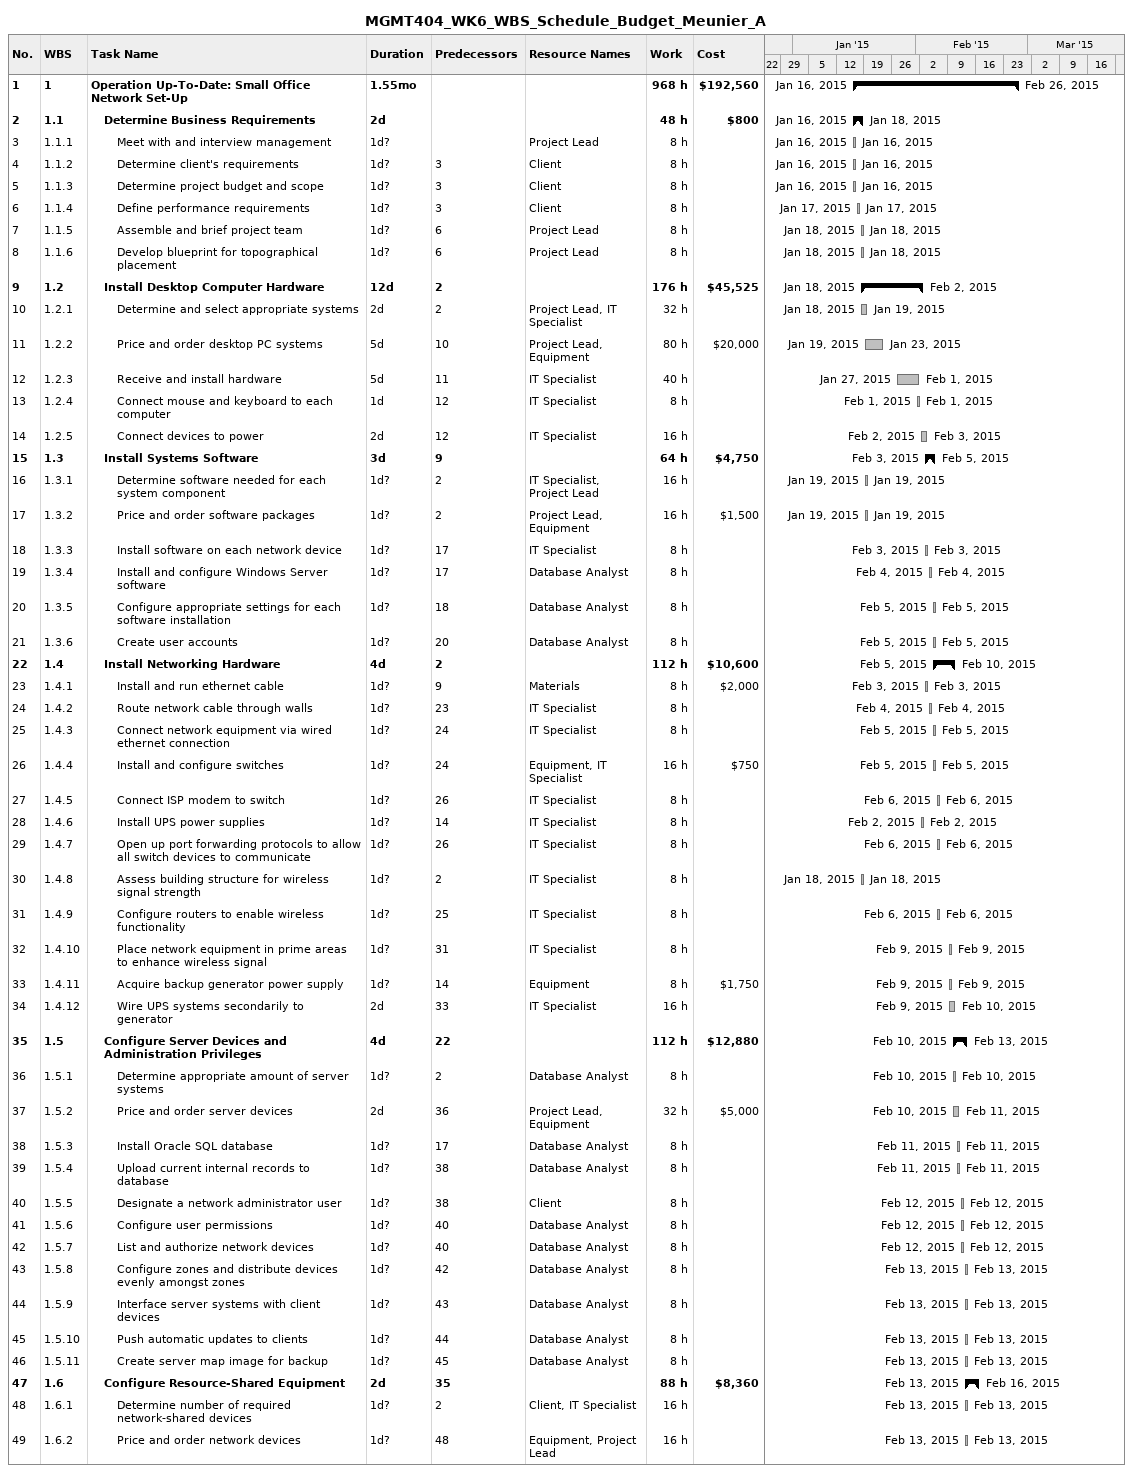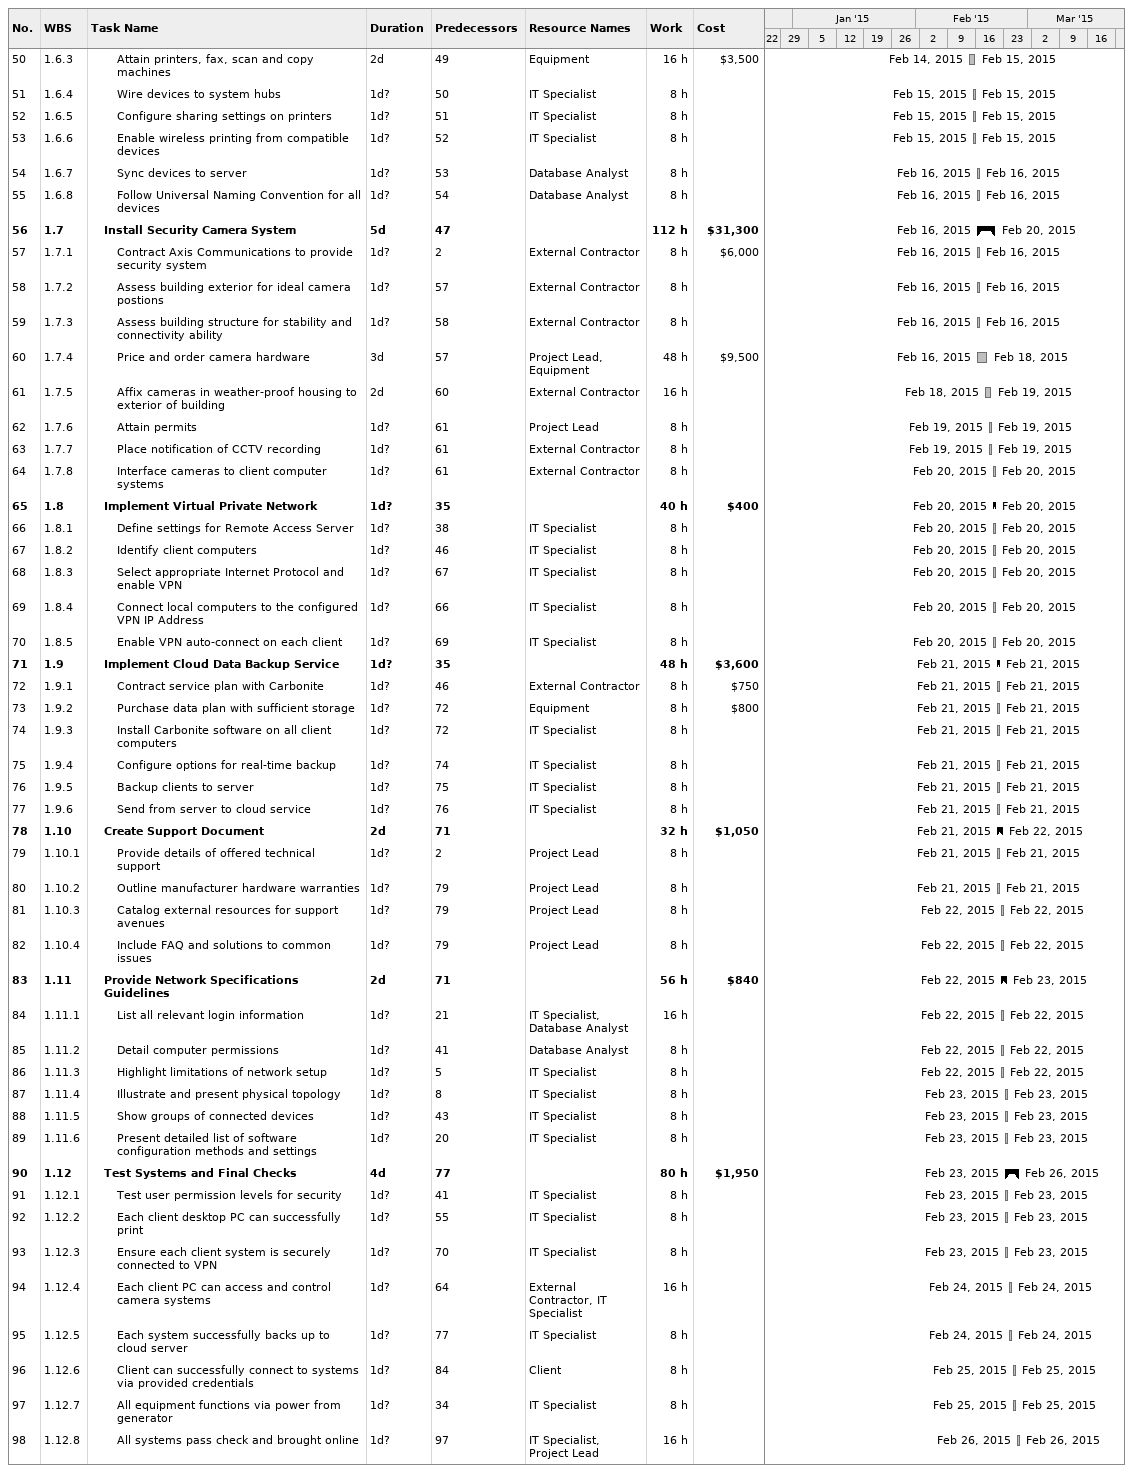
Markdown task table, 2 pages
MGMT404_WK6_WBS_Schedule_Budget_Meunier_A

| ID | WBS | Task | Duration | Start | Finish | Predecessors | Resources | Work (h) | Cost ($) |
|---|---|---|---|---|---|---|---|---|---|
| 1 | 1 | **Operation Up-To-Date: Small Office Network Set-Up** | 1.55mo | 2015-01-16 | 2015-02-26 |  |  | 968 | 192560 |
| 2 | 1.1 | **Determine Business Requirements** | 2d | 2015-01-16 | 2015-01-18 |  |  | 48 | 800 |
| 3 | 1.1.1 | Meet with and interview management | 1d? | 2015-01-16 | 2015-01-16 |  | Project Lead | 8 |  |
| 4 | 1.1.2 | Determine client's requirements | 1d? | 2015-01-16 | 2015-01-16 | 3 | Client | 8 |  |
| 5 | 1.1.3 | Determine project budget and scope | 1d? | 2015-01-16 | 2015-01-16 | 3 | Client | 8 |  |
| 6 | 1.1.4 | Define performance requirements | 1d? | 2015-01-17 | 2015-01-17 | 3 | Client | 8 |  |
| 7 | 1.1.5 | Assemble and brief project team | 1d? | 2015-01-18 | 2015-01-18 | 6 | Project Lead | 8 |  |
| 8 | 1.1.6 | Develop blueprint for topographical placement | 1d? | 2015-01-18 | 2015-01-18 | 6 | Project Lead | 8 |  |
| 9 | 1.2 | **Install Desktop Computer Hardware** | 12d | 2015-01-18 | 2015-02-02 | 2 |  | 176 | 45525 |
| 10 | 1.2.1 | Determine and select appropriate systems | 2d | 2015-01-18 | 2015-01-19 | 2 | Project Lead, IT Specialist | 32 |  |
| 11 | 1.2.2 | Price and order desktop PC systems | 5d | 2015-01-19 | 2015-01-23 | 10 | Project Lead, Equipment | 80 | 20000 |
| 12 | 1.2.3 | Receive and install hardware | 5d | 2015-01-27 | 2015-02-01 | 11 | IT Specialist | 40 |  |
| 13 | 1.2.4 | Connect mouse and keyboard to each computer | 1d | 2015-02-01 | 2015-02-01 | 12 | IT Specialist | 8 |  |
| 14 | 1.2.5 | Connect devices to power | 2d | 2015-02-02 | 2015-02-03 | 12 | IT Specialist | 16 |  |
| 15 | 1.3 | **Install Systems Software** | 3d | 2015-02-03 | 2015-02-05 | 9 |  | 64 | 4750 |
| 16 | 1.3.1 | Determine software needed for each system component | 1d? | 2015-01-19 | 2015-01-19 | 2 | IT Specialist, Project Lead | 16 |  |
| 17 | 1.3.2 | Price and order software packages | 1d? | 2015-01-19 | 2015-01-19 | 2 | Project Lead, Equipment | 16 | 1500 |
| 18 | 1.3.3 | Install software on each network device | 1d? | 2015-02-03 | 2015-02-03 | 17 | IT Specialist | 8 |  |
| 19 | 1.3.4 | Install and configure Windows Server software | 1d? | 2015-02-04 | 2015-02-04 | 17 | Database Analyst | 8 |  |
| 20 | 1.3.5 | Configure appropriate settings for each software installation | 1d? | 2015-02-05 | 2015-02-05 | 18 | Database Analyst | 8 |  |
| 21 | 1.3.6 | Create user accounts | 1d? | 2015-02-05 | 2015-02-05 | 20 | Database Analyst | 8 |  |
| 22 | 1.4 | **Install Networking Hardware** | 4d | 2015-02-05 | 2015-02-10 | 2 |  | 112 | 10600 |
| 23 | 1.4.1 | Install and run ethernet cable | 1d? | 2015-02-03 | 2015-02-03 | 9 | Materials | 8 | 2000 |
| 24 | 1.4.2 | Route network cable through walls | 1d? | 2015-02-04 | 2015-02-04 | 23 | IT Specialist | 8 |  |
| 25 | 1.4.3 | Connect network equipment via wired ethernet connection | 1d? | 2015-02-05 | 2015-02-05 | 24 | IT Specialist | 8 |  |
| 26 | 1.4.4 | Install and configure switches | 1d? | 2015-02-05 | 2015-02-05 | 24 | Equipment, IT Specialist | 16 | 750 |
| 27 | 1.4.5 | Connect ISP modem to switch | 1d? | 2015-02-06 | 2015-02-06 | 26 | IT Specialist | 8 |  |
| 28 | 1.4.6 | Install UPS power supplies | 1d? | 2015-02-02 | 2015-02-02 | 14 | IT Specialist | 8 |  |
| 29 | 1.4.7 | Open up port forwarding protocols to allow all switch devices to communicate | 1d? | 2015-02-06 | 2015-02-06 | 26 | IT Specialist | 8 |  |
| 30 | 1.4.8 | Assess building structure for wireless signal strength | 1d? | 2015-01-18 | 2015-01-18 | 2 | IT Specialist | 8 |  |
| 31 | 1.4.9 | Configure routers to enable wireless functionality | 1d? | 2015-02-06 | 2015-02-06 | 25 | IT Specialist | 8 |  |
| 32 | 1.4.10 | Place network equipment in prime areas to enhance wireless signal | 1d? | 2015-02-09 | 2015-02-09 | 31 | IT Specialist | 8 |  |
| 33 | 1.4.11 | Acquire backup generator power supply | 1d? | 2015-02-09 | 2015-02-09 | 14 | Equipment | 8 | 1750 |
| 34 | 1.4.12 | Wire UPS systems secondarily to generator | 2d | 2015-02-09 | 2015-02-10 | 33 | IT Specialist | 16 |  |
| 35 | 1.5 | **Configure Server Devices and Administration Privileges** | 4d | 2015-02-10 | 2015-02-13 | 22 |  | 112 | 12880 |
| 36 | 1.5.1 | Determine appropriate amount of server systems | 1d? | 2015-02-10 | 2015-02-10 | 2 | Database Analyst | 8 |  |
| 37 | 1.5.2 | Price and order server devices | 2d | 2015-02-10 | 2015-02-11 | 36 | Project Lead, Equipment | 32 | 5000 |
| 38 | 1.5.3 | Install Oracle SQL database | 1d? | 2015-02-11 | 2015-02-11 | 17 | Database Analyst | 8 |  |
| 39 | 1.5.4 | Upload current internal records to database | 1d? | 2015-02-11 | 2015-02-11 | 38 | Database Analyst | 8 |  |
| 40 | 1.5.5 | Designate a network administrator user | 1d? | 2015-02-12 | 2015-02-12 | 38 | Client | 8 |  |
| 41 | 1.5.6 | Configure user permissions | 1d? | 2015-02-12 | 2015-02-12 | 40 | Database Analyst | 8 |  |
| 42 | 1.5.7 | List and authorize network devices | 1d? | 2015-02-12 | 2015-02-12 | 40 | Database Analyst | 8 |  |
| 43 | 1.5.8 | Configure zones and distribute devices evenly amongst zones | 1d? | 2015-02-13 | 2015-02-13 | 42 | Database Analyst | 8 |  |
| 44 | 1.5.9 | Interface server systems with client devices | 1d? | 2015-02-13 | 2015-02-13 | 43 | Database Analyst | 8 |  |
| 45 | 1.5.10 | Push automatic updates to clients | 1d? | 2015-02-13 | 2015-02-13 | 44 | Database Analyst | 8 |  |
| 46 | 1.5.11 | Create server map image for backup | 1d? | 2015-02-13 | 2015-02-13 | 45 | Database Analyst | 8 |  |
| 47 | 1.6 | **Configure Resource-Shared Equipment** | 2d | 2015-02-13 | 2015-02-16 | 35 |  | 88 | 8360 |
| 48 | 1.6.1 | Determine number of required network-shared devices | 1d? | 2015-02-13 | 2015-02-13 | 2 | Client, IT Specialist | 16 |  |
| 49 | 1.6.2 | Price and order network devices | 1d? | 2015-02-13 | 2015-02-13 | 48 | Equipment, Project Lead | 16 |  |
| 50 | 1.6.3 | Attain printers, fax, scan and copy machines | 2d | 2015-02-14 | 2015-02-15 | 49 | Equipment | 16 | 3500 |
| 51 | 1.6.4 | Wire devices to system hubs | 1d? | 2015-02-15 | 2015-02-15 | 50 | IT Specialist | 8 |  |
| 52 | 1.6.5 | Configure sharing settings on printers | 1d? | 2015-02-15 | 2015-02-15 | 51 | IT Specialist | 8 |  |
| 53 | 1.6.6 | Enable wireless printing from compatible devices | 1d? | 2015-02-15 | 2015-02-15 | 52 | IT Specialist | 8 |  |
| 54 | 1.6.7 | Sync devices to server | 1d? | 2015-02-16 | 2015-02-16 | 53 | Database Analyst | 8 |  |
| 55 | 1.6.8 | Follow Universal Naming Convention for all devices | 1d? | 2015-02-16 | 2015-02-16 | 54 | Database Analyst | 8 |  |
| 56 | 1.7 | **Install Security Camera System** | 5d | 2015-02-16 | 2015-02-20 | 47 |  | 112 | 31300 |
| 57 | 1.7.1 | Contract Axis Communications to provide security system | 1d? | 2015-02-16 | 2015-02-16 | 2 | External Contractor | 8 | 6000 |
| 58 | 1.7.2 | Assess building exterior for ideal camera postions | 1d? | 2015-02-16 | 2015-02-16 | 57 | External Contractor | 8 |  |
| 59 | 1.7.3 | Assess building structure for stability and connectivity ability | 1d? | 2015-02-16 | 2015-02-16 | 58 | External Contractor | 8 |  |
| 60 | 1.7.4 | Price and order camera hardware | 3d | 2015-02-16 | 2015-02-18 | 57 | Project Lead, Equipment | 48 | 9500 |
| 61 | 1.7.5 | Affix cameras in weather-proof housing to exterior of building | 2d | 2015-02-18 | 2015-02-19 | 60 | External Contractor | 16 |  |
| 62 | 1.7.6 | Attain permits | 1d? | 2015-02-19 | 2015-02-19 | 61 | Project Lead | 8 |  |
| 63 | 1.7.7 | Place notification of CCTV recording | 1d? | 2015-02-19 | 2015-02-19 | 61 | External Contractor | 8 |  |
| 64 | 1.7.8 | Interface cameras to client computer systems | 1d? | 2015-02-20 | 2015-02-20 | 61 | External Contractor | 8 |  |
| 65 | 1.8 | **Implement Virtual Private Network** | 1d? | 2015-02-20 | 2015-02-20 | 35 |  | 40 | 400 |
| 66 | 1.8.1 | Define settings for Remote Access Server | 1d? | 2015-02-20 | 2015-02-20 | 38 | IT Specialist | 8 |  |
| 67 | 1.8.2 | Identify client computers | 1d? | 2015-02-20 | 2015-02-20 | 46 | IT Specialist | 8 |  |
| 68 | 1.8.3 | Select appropriate Internet Protocol and enable VPN | 1d? | 2015-02-20 | 2015-02-20 | 67 | IT Specialist | 8 |  |
| 69 | 1.8.4 | Connect local computers to the configured VPN IP Address | 1d? | 2015-02-20 | 2015-02-20 | 66 | IT Specialist | 8 |  |
| 70 | 1.8.5 | Enable VPN auto-connect on each client | 1d? | 2015-02-20 | 2015-02-20 | 69 | IT Specialist | 8 |  |
| 71 | 1.9 | **Implement Cloud Data Backup Service** | 1d? | 2015-02-21 | 2015-02-21 | 35 |  | 48 | 3600 |
| 72 | 1.9.1 | Contract service plan with Carbonite | 1d? | 2015-02-21 | 2015-02-21 | 46 | External Contractor | 8 | 750 |
| 73 | 1.9.2 | Purchase data plan with sufficient storage | 1d? | 2015-02-21 | 2015-02-21 | 72 | Equipment | 8 | 800 |
| 74 | 1.9.3 | Install Carbonite software on all client computers | 1d? | 2015-02-21 | 2015-02-21 | 72 | IT Specialist | 8 |  |
| 75 | 1.9.4 | Configure options for real-time backup | 1d? | 2015-02-21 | 2015-02-21 | 74 | IT Specialist | 8 |  |
| 76 | 1.9.5 | Backup clients to server | 1d? | 2015-02-21 | 2015-02-21 | 75 | IT Specialist | 8 |  |
| 77 | 1.9.6 | Send from server to cloud service | 1d? | 2015-02-21 | 2015-02-21 | 76 | IT Specialist | 8 |  |
| 78 | 1.10 | **Create Support Document** | 2d | 2015-02-21 | 2015-02-22 | 71 |  | 32 | 1050 |
| 79 | 1.10.1 | Provide details of offered technical support | 1d? | 2015-02-21 | 2015-02-21 | 2 | Project Lead | 8 |  |
| 80 | 1.10.2 | Outline manufacturer hardware warranties | 1d? | 2015-02-21 | 2015-02-21 | 79 | Project Lead | 8 |  |
| 81 | 1.10.3 | Catalog external resources for support avenues | 1d? | 2015-02-22 | 2015-02-22 | 79 | Project Lead | 8 |  |
| 82 | 1.10.4 | Include FAQ and solutions to common issues | 1d? | 2015-02-22 | 2015-02-22 | 79 | Project Lead | 8 |  |
| 83 | 1.11 | **Provide Network Specifications Guidelines** | 2d | 2015-02-22 | 2015-02-23 | 71 |  | 56 | 840 |
| 84 | 1.11.1 | List all relevant login information | 1d? | 2015-02-22 | 2015-02-22 | 21 | IT Specialist, Database Analyst | 16 |  |
| 85 | 1.11.2 | Detail computer permissions | 1d? | 2015-02-22 | 2015-02-22 | 41 | Database Analyst | 8 |  |
| 86 | 1.11.3 | Highlight limitations of network setup | 1d? | 2015-02-22 | 2015-02-22 | 5 | IT Specialist | 8 |  |
| 87 | 1.11.4 | Illustrate and present physical topology | 1d? | 2015-02-23 | 2015-02-23 | 8 | IT Specialist | 8 |  |
| 88 | 1.11.5 | Show groups of connected devices | 1d? | 2015-02-23 | 2015-02-23 | 43 | IT Specialist | 8 |  |
| 89 | 1.11.6 | Present detailed list of software configuration methods and settings | 1d? | 2015-02-23 | 2015-02-23 | 20 | IT Specialist | 8 |  |
| 90 | 1.12 | **Test Systems and Final Checks** | 4d | 2015-02-23 | 2015-02-26 | 77 |  | 80 | 1950 |
| 91 | 1.12.1 | Test user permission levels for security | 1d? | 2015-02-23 | 2015-02-23 | 41 | IT Specialist | 8 |  |
| 92 | 1.12.2 | Each client desktop PC can successfully print | 1d? | 2015-02-23 | 2015-02-23 | 55 | IT Specialist | 8 |  |
| 93 | 1.12.3 | Ensure each client system is securely connected to VPN | 1d? | 2015-02-23 | 2015-02-23 | 70 | IT Specialist | 8 |  |
| 94 | 1.12.4 | Each client PC can access and control camera systems | 1d? | 2015-02-24 | 2015-02-24 | 64 | External Contractor, IT Specialist | 16 |  |
| 95 | 1.12.5 | Each system successfully backs up to cloud server | 1d? | 2015-02-24 | 2015-02-24 | 77 | IT Specialist | 8 |  |
| 96 | 1.12.6 | Client can successfully connect to systems via provided credentials | 1d? | 2015-02-25 | 2015-02-25 | 84 | Client | 8 |  |
| 97 | 1.12.7 | All equipment functions via power from generator | 1d? | 2015-02-25 | 2015-02-25 | 34 | IT Specialist | 8 |  |
| 98 | 1.12.8 | All systems pass check and brought online | 1d? | 2015-02-26 | 2015-02-26 | 97 | IT Specialist, Project Lead | 16 |  |
